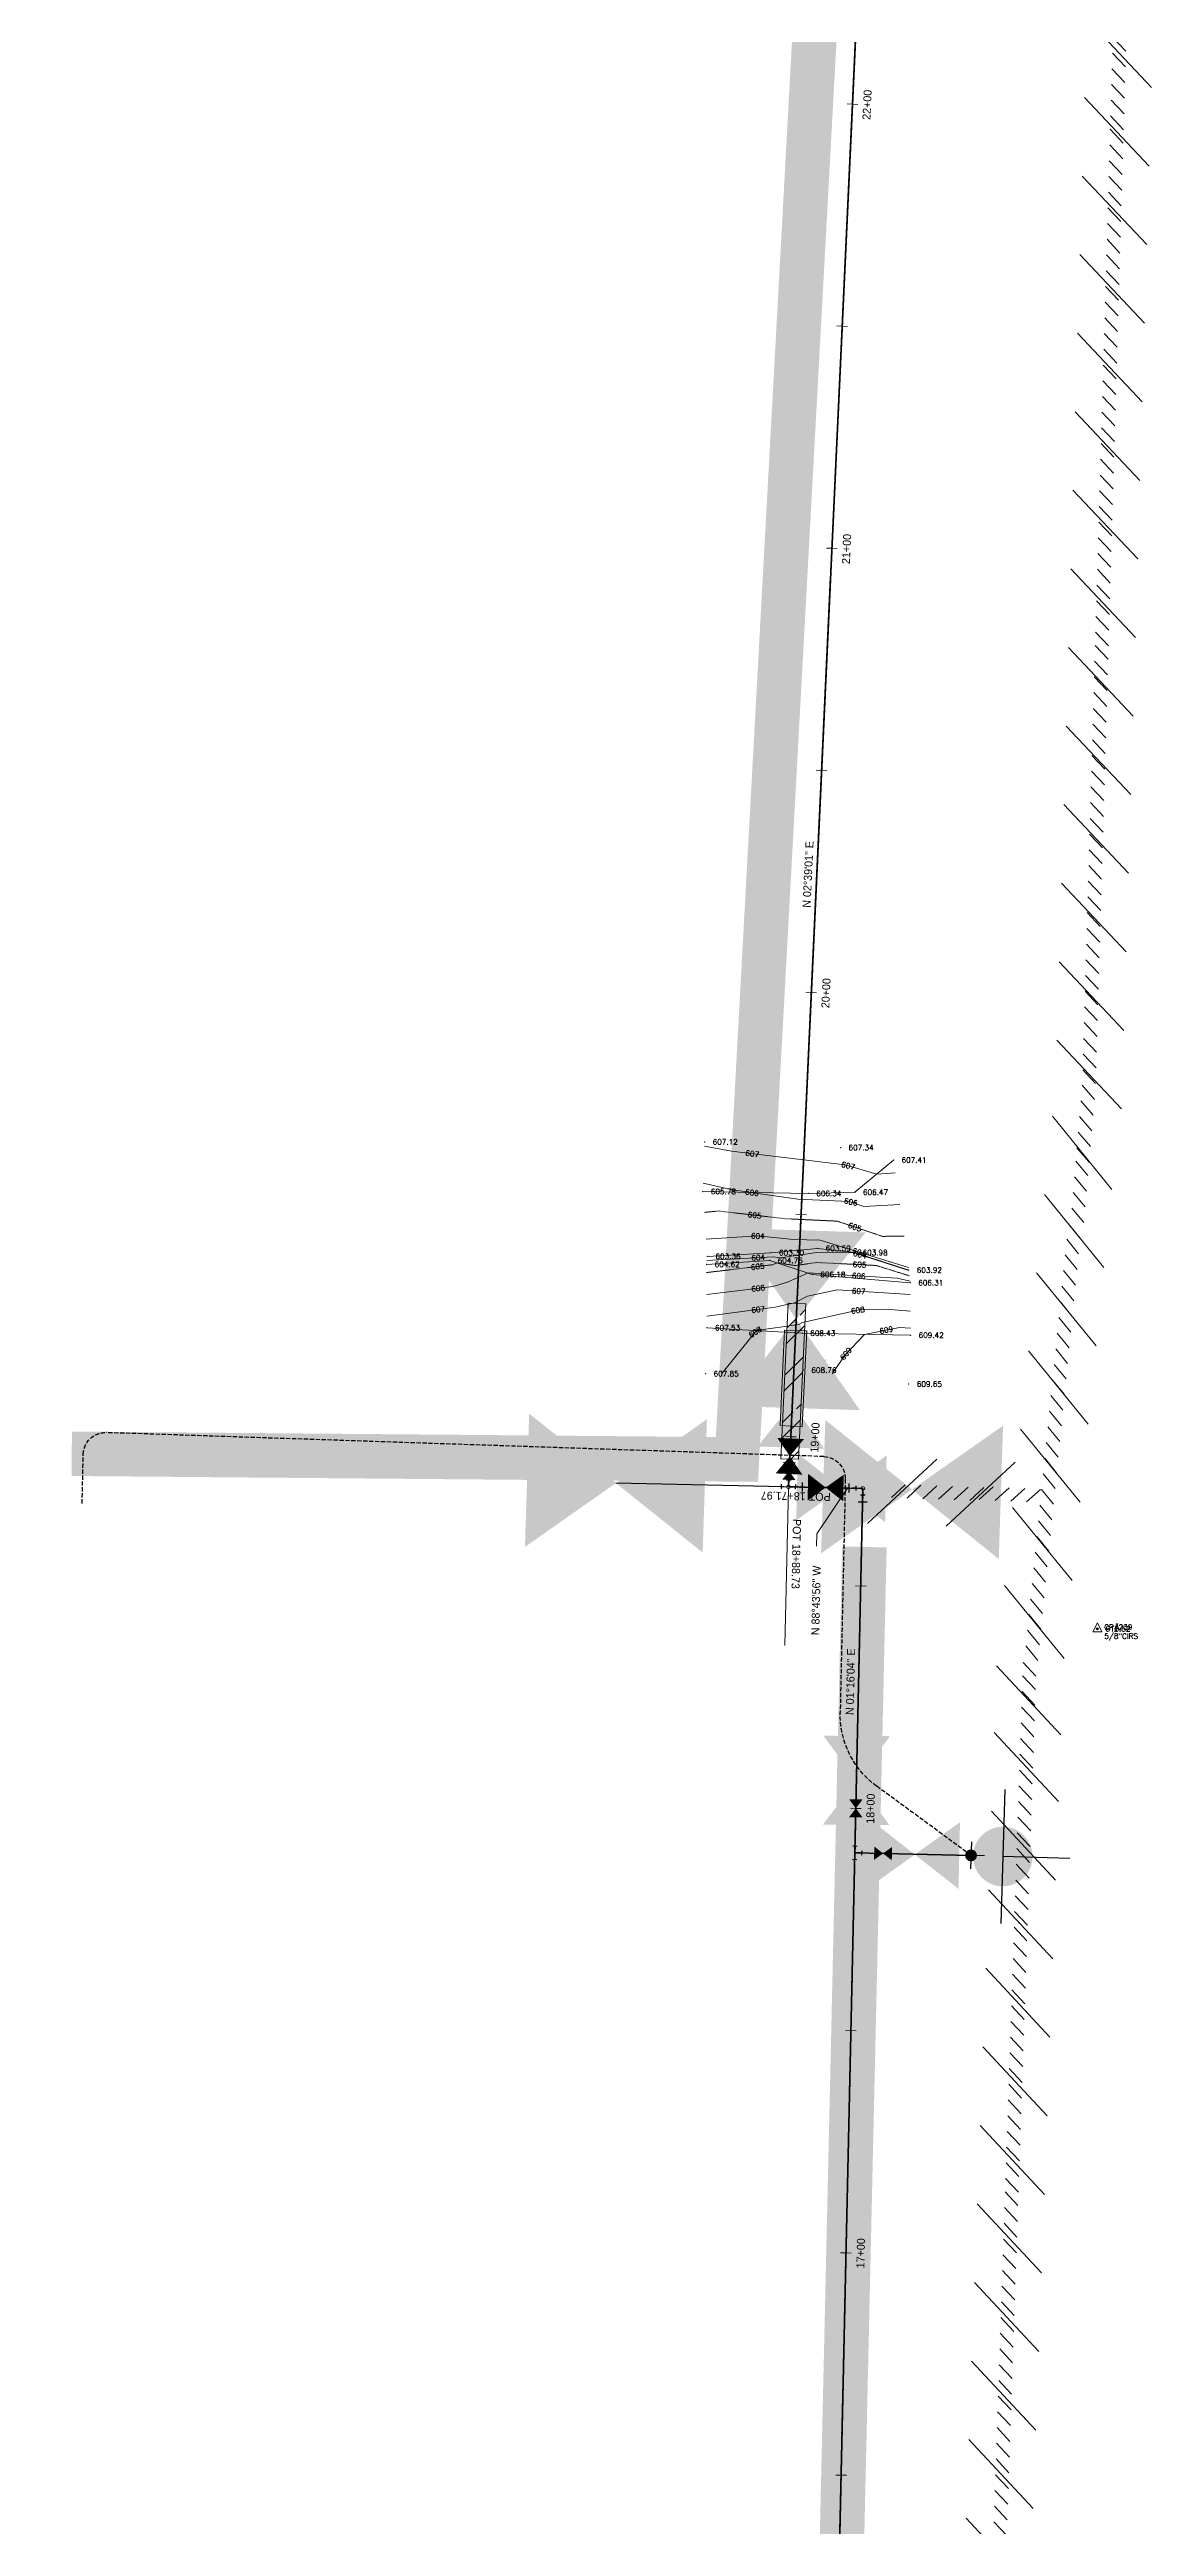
# Model space of a CAD drawing. Extents: x 2536931 to 2538613, y 7112513 to 7131087.
# Drawn here: x 2537812 to 2538060, y 7126420 to 7126977 of the extents above; entities that cross this region are included whole.
import ezdxf
from ezdxf.enums import TextEntityAlignment as Align

# ---------------------------------------------------------------- set-up
doc = ezdxf.new("R2010")
doc.units = 0
doc.header["$MEASUREMENT"] = 0
for name, pattern in [('DGN Style 3', [1.334151255252838, 0.9529651823234557, -0.3811860729293823]), ('DGN Style 4', [1.5247442917175293, 0.7623721458587647, -0.3811860729293823, 0, -0.3811860729293823]), ('HIDDEN2', [0.1875, 0.125, -0.0625])]:
    doc.linetypes.add(name, pattern=pattern)
for name, color, linetype, lineweight in [('C-FIRE-HYDT-20SCALE', 30, 'Continuous', 30), ('C-PIPE-CASING', 6, 'Continuous', 13), ('C-WATR-INST-100SCALE', 7, 'Continuous', 30), ('C-WATR-INST-200SCALE', 3, 'Continuous', 30), ('C-WATR-INST-20SCALE', 30, 'Continuous', 30), ('C-WATR-INST-40SCALE', 1, 'Continuous', 30), ('C-WATR-UGND', 4, 'Continuous', 53), ('C-WATR-UGND-ABANDON-100', 7, 'Continuous', 13), ('C-WATR-UGND-ABANDON-20', 7, 'Continuous', 13), ('D_ALIGN_WL_20_SCALE', 7, 'Continuous', 30), ('D_ALIGN_WL_CENTERLINE', 7, 'DGN Style 4', 30), ('D_ALIGN_WL_POT_20_SCALE', 7, 'Continuous', 0), ('distance', 54, 'Continuous', 0), ('G-ANNO-TTLB-LEGEND', 7, 'Continuous', 13), ('PT', 7, 'Continuous', 0), ('PTELEV', 5, 'Continuous', 0), ('V-CTRL', 2, 'Continuous', 0), ('V-CTRL-DESC', 54, 'Continuous', 0), ('V-PVMT-ASPH', 8, 'ASPHALT', 0), ('V-TINN-BRKL', 100, 'Continuous', 0), ('V-TOPO-MAJR', 252, 'HIDDEN2', 0), ('V-TOPO-MINR', 8, 'Continuous', 0)]:
    doc.layers.add(name, color=color, linetype=linetype, lineweight=lineweight)
doc.styles.add('L90', font='simplex.shx', dxfattribs={"height": 0.007499985})
doc.styles.add('PTXT', font='romans.shx')
doc.styles.add('ROMANS', font='romans.shx')
doc.styles.add('Style-LEROY', font='LEROY.shx')
doc.styles.add('Style-romans', font='romans.shx')
doc.linetypes.add('ASPHALT', pattern='A,0.801,["/",Style-romans,S=0.06,R=0,X=0,Y=0.02],0.03,["/",Style-romans,S=0.09,R=0,X=0,Y=0.03],0.04,["/",Style-romans,S=0.045,R=0,X=0,Y=0.015],0', length=0.8710000000000001)

# ---------------------------------------------------------------- blocks, each defined once
blk = doc.blocks.new('CP')
blk.add_hatch(color=256).paths.add_polyline_path([(-0.0125, 1.530757942277972e-18, 1), (0.0125, -3.061515884555943e-18, 1)])
at = {"linetype": 'Continuous'}
for p, q in [((-0.04999999981373549, -0.03333333320915699), (0, 0.06666666641831398)), ((0, 0.06666666641831398), (0.04999999981373549, -0.03333333320915699)), ((0.04999999981373549, -0.03333333320915699), (-0.04999999981373549, -0.03333333320915699))]:
    blk.add_line(p, q, dxfattribs=at)
blk.add_circle((0, 0), 0.0125)
blk = doc.blocks.new('WVP40SC_1')
at = {"layer": 'C-WATR-INST-20SCALE', "extrusion": (0, 0, -1)}
blk.add_solid([(3.999999998137355, -3.000000000465661), (4, 2.999999999534339), (0, 2.328306436538696e-10)], dxfattribs=at)
at = {"layer": 'C-WATR-INST-20SCALE'}
blk.add_solid([(0, 2.328306436538696e-10), (4, -3.000000000698492), (4, 2.999999999534339)], dxfattribs=at)
blk = doc.blocks.new('WVP40SC')
at = {"layer": 'C-WATR-INST-40SCALE', "extrusion": (0, 0, -1)}
blk.add_solid([(3.999999997206032, -2.999999999534339), (3.999999998137355, 3.000000000465661), (0, 0)], dxfattribs=at)
at = {"layer": 'C-WATR-INST-40SCALE'}
blk.add_solid([(0, 0), (4, -3), (3.999999998137355, 3)], dxfattribs=at)
blk = doc.blocks.new('WVP40SC_2')
at = {"layer": 'C-WATR-INST-200SCALE', "extrusion": (0, 0, -1)}
blk.add_solid([(3.999999997322448, -2.999999999708962), (3.99999999802094, 3.000000000116415), (-1.164153218269348e-10, -1.164153218269348e-10)], dxfattribs=at)
at = {"layer": 'C-WATR-INST-200SCALE'}
blk.add_solid([(1.164153218269348e-10, -1.164153218269348e-10), (4, -3), (3.999999998486601, 3.000000000116415)], dxfattribs=at)
blk = doc.blocks.new('WVP40SC_5')
at = {"layer": 'C-WATR-INST-200SCALE', "extrusion": (0, 0, -1)}
blk.add_solid([(3.999999997802661, -3), (3.999999998588464, 2.999999999883585), (0, 1.164153218269348e-10)], dxfattribs=at)
at = {"layer": 'C-WATR-INST-200SCALE'}
blk.add_solid([(0, 1.164153218269348e-10), (3.999999999548891, -2.999999999767169), (3.999999998763087, 3)], dxfattribs=at)
blk = doc.blocks.new('*U51')
at = {"layer": 'C-WATR-INST-200SCALE'}
blk.add_line((32.57270176120801, -0.9886326640844345), (-12.1046619413537, 6.502959877252579e-05), dxfattribs=at)
at = {"layer": 'C-WATR-INST-200SCALE', "xscale": 5.000000000000001, "yscale": 5.000000000000001, "zscale": 5.000000000000001, "rotation": 358.175074568125}
blk.add_blockref('WVP40SC_5', (-12.10466194147011, 6.50305300951004e-05), dxfattribs=at)
blk = doc.blocks.new('WVP40SC_7')
at = {"layer": 'C-WATR-INST-100SCALE', "extrusion": (0, 0, -1)}
blk.add_solid([(3.999999997671694, -2.999999999767169), (4.000000000465661, 3.000000000814907), (0, -2.328306436538696e-10)], dxfattribs=at)
at = {"layer": 'C-WATR-INST-100SCALE'}
blk.add_solid([(0, -2.328306436538696e-10), (3.999999998603016, -3.000000000116415), (3.999999999068677, 2.999999999883585)], dxfattribs=at)
blk = doc.blocks.new('FHP40SC_1')
at = {"layer": 'C-FIRE-HYDT-20SCALE'}
h = blk.add_hatch(color=256, dxfattribs=at)
edge = h.paths.add_edge_path()
edge.add_arc((1.819804310798645e-05, 5.067145684733987e-05), 2.679330379298014, 0.0001726637961494825, 360.0001726637961)
for p, q in [((-1.862645149230957e-09, 6.039663467381615), (3.725290298461914e-09, -1.80443748831749e-09)), ((-6.039663473144174, -1.33877620100975e-09), (6.039663473144174, -1.629814505577087e-09))]:
    blk.add_line(p, q, dxfattribs=at)
blk = doc.blocks.new('TP20SC')
at = {"layer": 'C-WATR-INST-20SCALE'}
for p, q in [((-1.542857157997787, -0.5142857162863947), (-1.542857145890594, 0.5142857164610177)), ((-1.542857144027948, 1.746229827404022e-10), (0, -2.328306436538696e-10)), ((-0.5142857143655419, 1.542857152177021), (0.5142857199534774, 1.542857146530878)), ((-4.656612873077393e-09, 1.542857145890594), (0, -2.328306436538696e-10)), ((1.542857144959271, 4.074536263942719e-10), (0, -2.328306436538696e-10)), ((1.542857143096626, 0.5142857166938484), (1.54285713005811, -0.5142857170430943))]:
    blk.add_line(p, q, dxfattribs=at)
blk = doc.blocks.new('FHP40SC_7')
at = {"layer": 'C-WATR-INST-100SCALE'}
h = blk.add_hatch(color=256, dxfattribs=at)
edge = h.paths.add_edge_path()
edge.add_arc((1.81982759386301e-05, 5.067238816991448e-05), 2.679330379298015, 0.0001726637961459213, 360.0001726637961)
for p, q in [((-9.313225746154785e-10, 6.039663468342042), (1.396983861923218e-09, -9.022187441587448e-10)), ((-6.039663470815867, -1.600710675120354e-10), (6.039663468953222, 2.91038304567337e-11))]:
    blk.add_line(p, q, dxfattribs=at)

msp = doc.modelspace()

# ---------------------------------------------------------------- hatches: boundary and pattern name
at = {"layer": 'C-PIPE-CASING'}
h = msp.add_hatch(dxfattribs=at)
h.set_pattern_fill('ANSI32', color=256, style=0)
h.set_pattern_definition([(224.6758840471745, (2537980.334222964, 7126691.555666264), (5.888582930100743, 15.94755752694832), [14.4, -1]), (224.6758840471745, (2537982.021652076, 7126689.849037132), (5.888582930100743, 15.94755752694832), [14.4, -1])])
h.paths.add_polyline_path([(2537982.355882808, 7126694.801177372), (2537978.360161365, 7126694.986137236), (2537976.738812434, 7126659.959842323), (2537980.737277446, 7126659.83415228)])
at = {"layer": 'G-ANNO-TTLB-LEGEND'}
msp.add_hatch(color=9, dxfattribs=at).paths.add_polyline_path([(2537981.576710212, 7126667.155413697), (2537976.583377996, 7126667.415120803), (2537977.575539291, 7126688.848961161), (2537982.574887726, 7126688.7192235)])

# ---------------------------------------------------------------- linework, layer by layer
at = {"layer": 'C-PIPE-CASING', "flags": 128}
msp.add_lwpolyline([(2537982.355882808, 7126694.801177372), (2537980.737277446, 7126659.834152279), (2537976.738812434, 7126659.959842322), (2537978.360161365, 7126694.986137236)], close=True, dxfattribs=at)
at = {"layer": 'C-WATR-INST-20SCALE'}
for p, q in [((2537976.895844053, 7126653.187842146), (2537976.918600496, 7126654.216161815)), ((2537976.907222266, 7126653.702001981), (2537978.449701761, 7126653.667867336)), ((2537978.007201766, 7126655.232824763), (2537979.03467622, 7126655.185333272)), ((2537978.520938985, 7126655.209079014), (2537978.449701761, 7126653.667867338)), ((2537979.992181256, 7126653.633732693), (2537978.449701761, 7126653.667867338)), ((2537980.00355947, 7126654.147892527), (2537979.980803026, 7126653.11957286)), ((2537993.649738282, 7126652.817083111), (2537993.672494716, 7126653.84540278)), ((2537993.661116503, 7126653.331242937), (2537995.203596, 7126653.2971083)), ((2537995.683621191, 7126651.743250577), (2537994.655301524, 7126651.766007015)), ((2537995.169461358, 7126651.754628805), (2537995.203596, 7126653.2971083))]:
    msp.add_line(p, q, dxfattribs=at)
at = {"layer": 'C-WATR-INST-40SCALE'}
for p, q in [((2537977.56470177, 7126656.797782188), (2537979.619650679, 7126656.702799206)), ((2537978.592176208, 7126656.750290689), (2537978.449701761, 7126653.667867338)), ((2537981.534660751, 7126653.599598049), (2537978.449701761, 7126653.667867338)), ((2537981.557417179, 7126654.627917717), (2537981.511904291, 7126652.571278381)), ((2537992.095880565, 7126652.337057921), (2537992.141393432, 7126654.393697259)), ((2537992.118637005, 7126653.365377574), (2537995.203596, 7126653.2971083)), ((2537996.163646381, 7126650.189392854), (2537994.107007048, 7126650.23490573)), ((2537995.135326715, 7126650.212149308), (2537995.203596, 7126653.2971083))]:
    msp.add_line(p, q, dxfattribs=at)
at = {"layer": 'C-WATR-UGND'}
for p, q in [((2538002.938351923, 7127182.700616639), (2537978.449701761, 7126653.667867338)), ((2537995.203595999, 7126653.297108265), (2537978.449701761, 7126653.667867337)), ((2537995.203596, 7126653.2971083), (2537983.955589778, 7126145.021081795)), ((2537994.889615, 7126571.310203022), (2537993.390021054, 7126571.345102835)), ((2537993.390021054, 7126571.345102835), (2538019.527000676, 7126570.766698791))]:
    msp.add_line(p, q, dxfattribs=at)
at = {"layer": 'C-WATR-UGND', "linetype": 'DGN Style 3', "lineweight": 30}
for p, q in [((2537986.41599971, 7126660.462948847), (2537824.990575488, 7126665.845159483)), ((2537819.581584057, 7126649.92161114), (2537819.825176587, 7126660.95826563)), ((2537991.248159545, 7126655.355104201), (2537990.087992049, 7126602.929339754)), ((2538019.527000676, 7126570.766698791), (2537998.259181305, 7126586.35629179))]:
    msp.add_line(p, q, dxfattribs=at)
at = {"layer": 'C-WATR-UGND', "linetype": 'DGN Style 3', "lineweight": 30, "extrusion": (0, 0, -1)}
for centre, radius, start, end in [((-2537824.823959184, 7126660.847936354), 5, 1.264382994530217, 91.90963572988782), ((-2537986.249383406, 7126655.465725717), 5, 91.90963573103699, 181.2677326469125), ((-2538010.083096602, 7126602.486853686), 20, 306.2419092921804, 1.267732645964713)]:
    msp.add_arc(centre, radius, start, end, dxfattribs=at)
at = {"layer": 'C-WATR-UGND-ABANDON-100'}
for p, q in [((2538060.112434337, 7126968.342641254), (2538045.557629989, 7126983.774999158)), ((2538059.595330947, 7126950.672536445), (2538045.040526599, 7126966.104894342)), ((2538059.078227556, 7126933.002431634), (2538044.523423208, 7126948.434789534)), ((2538058.561124166, 7126915.332326816), (2538044.00631982, 7126930.764684718)), ((2538058.044020776, 7126897.662222004), (2538043.489216427, 7126913.09457991)), ((2538057.526917384, 7126879.992117186), (2538042.972113036, 7126895.42447509)), ((2538057.009813995, 7126862.322012374), (2538042.455009645, 7126877.754370281)), ((2538056.492710604, 7126844.651907561), (2538041.937906255, 7126860.084265465)), ((2538055.975607213, 7126826.981802753), (2538041.420802865, 7126842.414160652)), ((2538055.458503823, 7126809.311697943), (2538040.903699474, 7126824.744055837)), ((2538054.941400432, 7126791.641593128), (2538040.386596086, 7126807.073951029)), ((2538054.424297042, 7126773.971488313), (2538039.869492693, 7126789.403846221)), ((2538053.90719365, 7126756.301383502), (2538039.352389302, 7126771.733741402)), ((2538053.39009026, 7126738.631278689), (2538038.835285911, 7126754.063636591)), ((2538051.219281875, 7126720.526634729), (2538037.816215117, 7126736.969195403)), ((2538049.42824291, 7126702.939930108), (2538036.025176152, 7126719.382490782)), ((2538047.637203944, 7126685.353225484), (2538034.234137185, 7126701.795786158)), ((2538045.846164978, 7126667.766520868), (2538032.443098222, 7126684.209081539)), ((2538044.055126013, 7126650.179816247), (2538030.652059254, 7126666.622376925)), ((2538011.796122999, 7126659.86690999), (2537996.258716495, 7126645.424299457)), ((2538029.462017461, 7126659.221795283), (2538013.924610953, 7126644.779184747)), ((2538042.264087045, 7126632.593111624), (2538028.861020287, 7126649.035672298)), ((2538040.47304808, 7126615.006407008), (2538027.069981321, 7126631.448967683)), ((2538039.722660169, 7126597.841438892), (2538025.270065035, 7126613.369558353)), ((2538039.18482361, 7126582.849007885), (2538024.732228482, 7126598.377127344)), ((2538038.551064828, 7126565.182702389), (2538024.098469695, 7126580.71082185)), ((2538037.917306039, 7126547.516396892), (2538023.464710906, 7126563.044516351)), ((2538037.283547253, 7126529.850091403), (2538022.830952119, 7126545.378210864)), ((2538036.649788465, 7126512.183785914), (2538022.197193332, 7126527.71190537)), ((2538036.016029679, 7126494.517480412), (2538021.563434545, 7126510.045599871)), ((2538035.382270893, 7126476.851174921), (2538020.929675759, 7126492.379294378)), ((2538034.748512105, 7126459.18486943), (2538020.295916975, 7126474.712988881)), ((2538034.114753319, 7126441.518563931), (2538019.662158185, 7126457.046683394)), ((2538033.48099453, 7126423.852258436), (2538019.028399396, 7126439.380377897)), ((2538032.847235743, 7126406.185952947), (2538018.394640608, 7126421.714072411))]:
    msp.add_line(p, q, dxfattribs=at)
at = {"layer": 'C-WATR-UGND-ABANDON-20', "linetype": 'Continuous'}
for p, q in [((2538051.438386365, 7126979.612513125), (2538054.349347235, 7126976.526041546)), ((2538051.231545009, 7126972.5444712), (2538054.142505879, 7126969.45799962)), ((2538051.334965687, 7126976.078492162), (2538054.245926557, 7126972.992020582)), ((2538051.024703652, 7126965.476429275), (2538053.935664522, 7126962.389957695)), ((2538051.128124331, 7126969.010450239), (2538054.0390852, 7126965.923978658)), ((2538050.921282975, 7126961.942408313), (2538053.832243843, 7126958.855936732)), ((2538050.730094801, 7126955.409256293), (2538053.641055671, 7126952.322784713)), ((2538050.833515479, 7126958.943277257), (2538053.744476349, 7126955.856805676)), ((2538050.626674123, 7126951.875235331), (2538053.537634993, 7126948.788763752)), ((2538050.419832767, 7126944.807193406), (2538053.330793635, 7126941.720721827)), ((2538050.523253445, 7126948.341214369), (2538053.434214314, 7126945.254742787)), ((2538050.21299141, 7126937.739151482), (2538053.12395228, 7126934.652679902)), ((2538050.316412088, 7126941.273172446), (2538053.227372958, 7126938.186700865)), ((2538050.109570732, 7126934.205130519), (2538053.020531602, 7126931.118658939)), ((2538049.902729376, 7126927.137088594), (2538052.813690246, 7126924.050617014)), ((2538050.006150054, 7126930.671109557), (2538052.917110924, 7126927.584637976)), ((2538049.799308698, 7126923.603067632), (2538052.710269568, 7126920.51659605)), ((2538049.592467342, 7126916.535025707), (2538052.503428211, 7126913.448554127)), ((2538049.69588802, 7126920.069046669), (2538052.606848889, 7126916.982575089)), ((2538049.489046664, 7126913.001004743), (2538052.400007533, 7126909.914533164)), ((2538049.282205307, 7126905.93296282), (2538052.193166177, 7126902.846491239)), ((2538049.385625985, 7126909.466983783), (2538052.296586855, 7126906.380512201)), ((2538049.075363951, 7126898.864920894), (2538051.986324821, 7126895.778449312)), ((2538049.178784629, 7126902.398941858), (2538052.089745499, 7126899.312470277)), ((2538048.971943273, 7126895.330899931), (2538051.882904142, 7126892.244428352)), ((2538048.765101917, 7126888.262858005), (2538051.676062786, 7126885.176386426)), ((2538048.868522595, 7126891.796878968), (2538051.779483465, 7126888.710407387)), ((2538048.661681239, 7126884.728837044), (2538051.572642108, 7126881.642365463)), ((2538048.454839882, 7126877.66079512), (2538051.365800752, 7126874.574323538)), ((2538048.558260561, 7126881.194816081), (2538051.46922143, 7126878.1083445)), ((2538048.351419204, 7126874.126774156), (2538051.262380074, 7126871.040302575)), ((2538048.144577847, 7126867.058732231), (2538051.055538717, 7126863.972260651)), ((2538048.247998526, 7126870.592753193), (2538051.158959395, 7126867.506281614)), ((2538047.937736492, 7126859.990690305), (2538050.848697362, 7126856.904218725)), ((2538048.041157169, 7126863.524711268), (2538050.952118039, 7126860.438239689)), ((2538047.834315813, 7126856.456669343), (2538050.745276683, 7126853.370197763)), ((2538047.627474457, 7126849.388627418), (2538050.538435326, 7126846.302155838)), ((2538047.730895136, 7126852.922648382), (2538050.641856005, 7126849.836176801)), ((2538047.436286284, 7126842.8554754), (2538050.347247154, 7126839.769003819)), ((2538047.524053779, 7126845.854606456), (2538050.435014648, 7126842.768134875)), ((2538047.332865606, 7126839.321454437), (2538050.243826475, 7126836.234982856)), ((2538047.126024249, 7126832.253412512), (2538050.036985119, 7126829.16694093)), ((2538047.229444928, 7126835.787433474), (2538050.140405797, 7126832.700961895)), ((2538047.022603571, 7126828.719391549), (2538049.93356444, 7126825.63291997)), ((2538046.815762215, 7126821.651349625), (2538049.726723085, 7126818.564878044)), ((2538046.919182893, 7126825.185370589), (2538049.830143763, 7126822.098899008)), ((2538046.712341537, 7126818.117328661), (2538049.623302407, 7126815.030857082)), ((2538046.505500181, 7126811.049286737), (2538049.416461051, 7126807.962815157)), ((2538046.608920859, 7126814.5833077), (2538049.519881729, 7126811.496836119)), ((2538046.298658825, 7126803.981244812), (2538049.209619693, 7126800.894773232)), ((2538046.402079502, 7126807.515265775), (2538049.313040372, 7126804.428794193)), ((2538046.195238146, 7126800.44722385), (2538049.106199016, 7126797.36075227)), ((2538045.98839679, 7126793.379181926), (2538048.89935766, 7126790.292710344)), ((2538046.091817468, 7126796.913202886), (2538049.002778338, 7126793.826731307)), ((2538045.884976112, 7126789.845160963), (2538048.795936982, 7126786.758689381)), ((2538045.678134756, 7126782.777119037), (2538048.589095625, 7126779.690647455)), ((2538045.781555434, 7126786.31114), (2538048.692516304, 7126783.22466842)), ((2538045.574714078, 7126779.243098074), (2538048.485674947, 7126776.156626495)), ((2538045.367872722, 7126772.175056148), (2538048.278833591, 7126769.088584569)), ((2538045.4712934, 7126775.709077111), (2538048.382254269, 7126772.622605531)), ((2538045.161031365, 7126765.107014224), (2538048.071992235, 7126762.020542643)), ((2538045.264452043, 7126768.641035187), (2538048.175412913, 7126765.554563606)), ((2538045.057610687, 7126761.572993263), (2538047.968571557, 7126758.486521681)), ((2538044.85076933, 7126754.504951335), (2538047.7617302, 7126751.418479757)), ((2538044.954190008, 7126758.0389723), (2538047.865150878, 7126754.952500718)), ((2538044.747348652, 7126750.970930374), (2538047.658309522, 7126747.884458794)), ((2538044.558239601, 7126743.985902345), (2538047.292094766, 7126740.741517051)), ((2538044.643927974, 7126747.436909411), (2538047.554888844, 7126744.350437832)), ((2538044.257406837, 7126740.463190371), (2538046.991262003, 7126737.218805077)), ((2538043.655741311, 7126733.417766425), (2538046.389596477, 7126730.173381131)), ((2538043.956574074, 7126736.940478399), (2538046.69042924, 7126733.696093106)), ((2538043.099608172, 7126726.905520718), (2538045.833463338, 7126723.661135423)), ((2538043.354908549, 7126729.895054451), (2538046.088763714, 7126726.650669157)), ((2538042.798775409, 7126723.382808743), (2538045.532630575, 7126720.138423448)), ((2538042.197109883, 7126716.337384796), (2538044.930965048, 7126713.092999502)), ((2538042.497942646, 7126719.86009677), (2538045.231797812, 7126716.615711477)), ((2538041.039164674, 7126709.331416878), (2538043.724282051, 7126706.046581314)), ((2538041.392552005, 7126712.849245382), (2538044.077669381, 7126709.564409819)), ((2538040.685777343, 7126705.813588371), (2538043.370894719, 7126702.528752808)), ((2538039.979002681, 7126698.777931361), (2538042.664120057, 7126695.493095797)), ((2538040.332390012, 7126702.295759866), (2538043.017507388, 7126699.010924302)), ((2538039.62561535, 7126695.260102855), (2538042.310732726, 7126691.975267292)), ((2538038.918840688, 7126688.224445843), (2538041.603958063, 7126684.939610279)), ((2538039.272228019, 7126691.74227435), (2538041.957345395, 7126688.457438786)), ((2538038.565453357, 7126684.706617338), (2538041.250570733, 7126681.421781776)), ((2538037.858678695, 7126677.670960329), (2538040.543796071, 7126674.386124765)), ((2538038.212066026, 7126681.188788831), (2538040.897183402, 7126677.903953269)), ((2538037.151904033, 7126670.635303317), (2538039.837021409, 7126667.350467753)), ((2538037.505291364, 7126674.153131821), (2538040.19040874, 7126670.868296258)), ((2538036.798516701, 7126667.117474809), (2538039.483634077, 7126663.832639246)), ((2538036.091742039, 7126660.081817797), (2538038.776859415, 7126656.796982235)), ((2538036.44512937, 7126663.599646304), (2538039.130246746, 7126660.314810741)), ((2538001.621374942, 7126651.232467707), (2538004.728856243, 7126654.120989814)), ((2538005.154553833, 7126651.103444764), (2538008.262035135, 7126653.991966872)), ((2538008.687732726, 7126650.974421822), (2538011.795214025, 7126653.862943929)), ((2538012.220911617, 7126650.84539888), (2538015.328392918, 7126653.733920987)), ((2538015.754090508, 7126650.716375939), (2538018.861571809, 7126653.604898046)), ((2538019.287269401, 7126650.587352996), (2538022.394750702, 7126653.475875103)), ((2538021.387974851, 7126650.784620821), (2538024.538230592, 7126653.626431648)), ((2538024.918833935, 7126650.602867913), (2538028.069089676, 7126653.444678739)), ((2538035.738354709, 7126656.563989293), (2538038.423472084, 7126653.279153731)), ((2538028.449693021, 7126650.421115002), (2538031.599948762, 7126653.26292583)), ((2538031.980552107, 7126650.239362095), (2538035.130807847, 7126653.081172919)), ((2538035.031580046, 7126649.528332282), (2538037.716697422, 7126646.243496716)), ((2538035.384967377, 7126653.046160788), (2538038.070084753, 7126649.761325224)), ((2538034.324805384, 7126642.492675271), (2538037.00992276, 7126639.207839706)), ((2538034.678192715, 7126646.010503776), (2538037.363310091, 7126642.725668213)), ((2538033.971418053, 7126638.974846765), (2538036.656535428, 7126635.690011202)), ((2538033.264643391, 7126631.939189755), (2538035.949760767, 7126628.654354191)), ((2538033.618030722, 7126635.45701826), (2538036.303148098, 7126632.172182697)), ((2538032.91125606, 7126628.421361248), (2538035.596373436, 7126625.136525684)), ((2538032.204481398, 7126621.385704239), (2538034.889598774, 7126618.100868675)), ((2538032.557868728, 7126624.903532743), (2538035.242986104, 7126621.618697179)), ((2538031.851094066, 7126617.867875732), (2538034.536211442, 7126614.583040169)), ((2538031.129984822, 7126611.164858055), (2538034.026509419, 7126608.064834626)), ((2538031.231748314, 7126614.163546837), (2538034.12827291, 7126611.063523409)), ((2538030.890159149, 7126604.097858434), (2538033.786683747, 7126600.997835005)), ((2538031.010071985, 7126607.631358243), (2538033.906596583, 7126604.531334815)), ((2538030.770246312, 7126600.564358624), (2538033.66677091, 7126597.464335194)), ((2538030.53042064, 7126593.497359002), (2538033.426945237, 7126590.397335574)), ((2538030.650333476, 7126597.030858811), (2538033.546858073, 7126593.930835383)), ((2538030.410507803, 7126589.963859192), (2538033.307032401, 7126586.863835764)), ((2538030.170682131, 7126582.89685957), (2538033.067206728, 7126579.796836141)), ((2538030.290594967, 7126586.430359381), (2538033.187119565, 7126583.330335951)), ((2538029.930856458, 7126575.829859949), (2538032.827381056, 7126572.729836519)), ((2538030.050769295, 7126579.36335976), (2538032.947293892, 7126576.263336332)), ((2538029.810943622, 7126572.296360138), (2538032.707468219, 7126569.19633671)), ((2538029.571117949, 7126565.229360517), (2538032.467642547, 7126562.129337087)), ((2538029.691030785, 7126568.762860327), (2538032.587555383, 7126565.6628369)), ((2538029.451205113, 7126561.695860706), (2538032.34772971, 7126558.595837278)), ((2538029.211379441, 7126554.628861086), (2538032.107904038, 7126551.528837656)), ((2538029.331292276, 7126558.162360896), (2538032.227816874, 7126555.062337467)), ((2538028.971553768, 7126547.561861463), (2538031.868078365, 7126544.461838035)), ((2538029.091466604, 7126551.095361274), (2538031.987991201, 7126547.995337844)), ((2538028.851640931, 7126544.028361651), (2538031.748165529, 7126540.928338223)), ((2538028.611815258, 7126536.961362031), (2538031.508339856, 7126533.861338602)), ((2538028.731728095, 7126540.494861841), (2538031.628252692, 7126537.394838414)), ((2538028.491902422, 7126533.42786222), (2538031.38842702, 7126530.327838791)), ((2538028.252076749, 7126526.3608626), (2538031.148601347, 7126523.260839171)), ((2538028.371989586, 7126529.89436241), (2538031.268514183, 7126526.794338982)), ((2538028.132163913, 7126522.827362788), (2538031.02868851, 7126519.727339361)), ((2538027.892338241, 7126515.760363168), (2538030.788862837, 7126512.660339739)), ((2538028.012251076, 7126519.293862979), (2538030.908775674, 7126516.193839549)), ((2538027.652512568, 7126508.693363546), (2538030.549037165, 7126505.593340117)), ((2538027.772425404, 7126512.226863355), (2538030.668950002, 7126509.126839927)), ((2538027.532599731, 7126505.159863736), (2538030.429124329, 7126502.059840308)), ((2538027.292774059, 7126498.092864114), (2538030.189298656, 7126494.992840685)), ((2538027.412686895, 7126501.626363925), (2538030.309211492, 7126498.526340496)), ((2538027.191010567, 7126495.094175331), (2538030.087535165, 7126491.994151901)), ((2538026.951184895, 7126488.027175709), (2538029.847709492, 7126484.927152281)), ((2538027.071097731, 7126491.56067552), (2538029.967622329, 7126488.46065209)), ((2538026.711359222, 7126480.960176088), (2538029.607883819, 7126477.860152658)), ((2538026.831272058, 7126484.493675899), (2538029.727796656, 7126481.39365247)), ((2538026.591446386, 7126477.426676278), (2538029.487970983, 7126474.326652849)), ((2538026.351620713, 7126470.359676656), (2538029.24814531, 7126467.259653227)), ((2538026.471533549, 7126473.893176467), (2538029.368058147, 7126470.793153039)), ((2538026.231707877, 7126466.826176845), (2538029.128232474, 7126463.726153417)), ((2538025.991882204, 7126459.759177225), (2538028.888406802, 7126456.659153795)), ((2538026.11179504, 7126463.292677036), (2538029.008319638, 7126460.192653607)), ((2538025.871969367, 7126456.225677413), (2538028.768493964, 7126453.125653985)), ((2538025.632143695, 7126449.158677792), (2538028.528668292, 7126446.058654363)), ((2538025.752056531, 7126452.692177602), (2538028.648581129, 7126449.592154176)), ((2538025.392318022, 7126442.091678171), (2538028.28884262, 7126438.991654743)), ((2538025.512230859, 7126445.625177982), (2538028.408755456, 7126442.525154553)), ((2538025.272405186, 7126438.558178361), (2538028.168929784, 7126435.458154933)), ((2538025.032579513, 7126431.491178739), (2538027.92910411, 7126428.39115531)), ((2538025.15249235, 7126435.02467855), (2538028.049016947, 7126431.92465512)), ((2538024.912666677, 7126427.957678927), (2538027.809191274, 7126424.857655499)), ((2538024.672841005, 7126420.890679306), (2538027.569365602, 7126417.790655878)), ((2538024.792753841, 7126424.424179117), (2538027.689278438, 7126421.324155689))]:
    msp.add_line(p, q, dxfattribs=at)
at = {"layer": 'D_ALIGN_WL_20_SCALE', "color": 2, "linetype": 'Continuous', "lineweight": 13}
for p, q in [((2537992.842812807, 7126964.604854699), (2537991.644096375, 7126964.660342658)), ((2537992.842812807, 7126964.604854699), (2537994.041529241, 7126964.549366741)), ((2537989.332299951, 7126914.718185237), (2537991.729732816, 7126914.607209319)), ((2537988.218816258, 7126864.711818626), (2537987.020099825, 7126864.767306585)), ((2537988.218816258, 7126864.711818626), (2537989.41753269, 7126864.656330667)), ((2537987.105736265, 7126814.714173246), (2537984.7083034, 7126814.825149164)), ((2537983.594819707, 7126764.818782553), (2537982.396103274, 7126764.874270512)), ((2537983.594819707, 7126764.818782553), (2537984.79353614, 7126764.763294594)), ((2537980.084306849, 7126714.932113091), (2537982.481739715, 7126714.821137173)), ((2537978.970823157, 7126664.92574648), (2537977.772106724, 7126664.981234439)), ((2537978.970823157, 7126664.92574648), (2537980.169539589, 7126664.870258521)), ((2537991.708743412, 7126653.374448415), (2537984.847336557, 7126643.069027316)), ((2537984.847336557, 7126643.069027316), (2537984.78403163, 7126640.2702862)), ((2537995.917282111, 7126631.308231546), (2537993.517869564, 7126631.361329874)), ((2537993.611264091, 7126581.342655111), (2537992.411557818, 7126581.369204275)), ((2537993.611264091, 7126581.342655111), (2537994.810970364, 7126581.316105947)), ((2537991.305439229, 7126531.385807109), (2537993.704851775, 7126531.332708781)), ((2537991.398833755, 7126481.367132347), (2537990.199127482, 7126481.393681511)), ((2537991.398833755, 7126481.367132347), (2537992.598540029, 7126481.340583183)), ((2537991.492421439, 7126431.357186017), (2537989.093008894, 7126431.410284345))]:
    msp.add_line(p, q, dxfattribs=at)
at = {"layer": 'D_ALIGN_WL_CENTERLINE', "color": 2}
for p, q in [((2537978.4497018, 7126653.6678673), (2538002.938351899, 7127182.7006166)), ((2537995.203596, 7126653.2971083), (2537978.4497018, 7126653.6678673)), ((2537983.9555898, 7126145.0210818), (2537995.203596, 7126653.2971083))]:
    msp.add_line(p, q, dxfattribs=at)
at = {"layer": 'D_ALIGN_WL_POT_20_SCALE', "color": 2, "linetype": 'Continuous', "lineweight": 13}
for p, q in [((2537994.803693909, 7126653.305958021), (2537959.528931872, 7126654.086578632)), ((2537978.440852078, 7126653.267965209), (2537977.659810133, 7126617.974164865))]:
    msp.add_line(p, q, dxfattribs=at)
for centre in [(2537978.4497018, 7126653.6678673), (2537995.203596, 7126653.2971083)]:
    msp.add_circle(centre, 0.4, dxfattribs=at)
at = {"layer": 'distance', "color": 7, "linetype": 'Continuous', "lineweight": 0, "const_width": 10}
for points in [[(2537996.282813007, 7127199.201363549), (2537966.869126638, 7126659.809819145), (2537817.243131012, 7126661.088010048)], [(2537975.388066947, 7125749.192818586), (2537995.544782417, 7126640.127988599)]]:
    msp.add_lwpolyline(points, dxfattribs=at)
at = {"layer": 'G-ANNO-TTLB-LEGEND', "flags": 128}
msp.add_lwpolyline([(2537976.583377996, 7126667.415120803), (2537977.575539291, 7126688.848961161), (2537982.574887726, 7126688.7192235), (2537981.576710212, 7126667.155413697)], close=True, dxfattribs=at)
at = {"layer": 'PT'}
for p in [(2537959.593, 7126731.207, 607.11699999962), (2537990.167, 7126729.939, 607.344000000041), (2538002.093, 7126727.146, 607.4089999999851), (2537959.184, 7126720.061, 605.7789999996312), (2537982.901, 7126719.626, 606.335999999661), (2537993.411, 7126719.882, 606.464999999851), (2537960.032, 7126703.682, 604.6239999998361), (2537960.231, 7126705.482, 603.3599999998696), (2537974.236, 7126704.562, 604.7549999998882), (2537974.527, 7126706.302, 603.3019999996759), (2537985.026, 7126707.283, 603.5879999999888), (2537993.319, 7126706.316, 603.9769999999553), (2537983.816, 7126701.406, 606.182999999728), (2538005.516, 7126702.383, 603.9219999997877), (2538005.839, 7126699.555, 606.3070000000298), (2537960.129, 7126689.42, 607.5299999997951), (2537981.543, 7126688.196, 608.4350000000559), (2538005.93, 7126687.738, 609.4180000000633), (2537959.804, 7126679.095, 607.8449999997392), (2537981.81, 7126679.888, 608.7560000000522), (2538005.525, 7126676.769, 609.6509999996051), (2538047.94, 7126621.71, 610.5200000000186)]:
    msp.add_point(p, dxfattribs=at)
at = {"layer": 'V-PVMT-ASPH', "flags": 128}
msp.add_lwpolyline([(2538005.93, 7126687.738), (2537981.543, 7126688.196), (2537960.129, 7126689.42)], dxfattribs=at)
at = {"layer": 'V-TINN-BRKL', "extrusion": (-0.03927110179452416, 0.05080150023862538, 0.9979363647735006), "elevation": 262984.2999740268, "flags": 128}
msp.add_lwpolyline([(-6366621.660531649, -4077733.679906369), (-6366637.85402847, -4077719.585678554), (-6366656.868154423, -4077704.276699612)], dxfattribs=at)
at = {"layer": 'V-TINN-BRKL'}
for points in [[(2537959.184, 7126720.061, 605.7789999996312), (2537982.901, 7126719.626, 606.335999999661), (2537993.411, 7126719.882, 606.464999999851), (2538002.093, 7126727.146, 607.4089999999851)], [(2537960.032, 7126703.682, 604.6239999998361), (2537974.236, 7126704.562, 604.7549999998882), (2537983.816, 7126701.406, 606.182999999728), (2538005.839, 7126699.555, 606.3070000000298)], [(2537960.231, 7126705.482, 603.3599999998696), (2537974.527, 7126706.302, 603.3019999996759), (2537985.026, 7126707.283, 603.5879999999888), (2537993.319, 7126706.316, 603.9769999999553), (2538005.516, 7126702.383, 603.9219999997877)]]:
    msp.add_polyline3d(points, dxfattribs=at)
at = {"layer": 'V-TOPO-MAJR', "elevation": 605, "flags": 128}
for points in [[(2538004.457785488, 7126710.038438486), (2537999.632405578, 7126709.97190348), (2537989.419273537, 7126713.395769604), (2537977.609844435, 7126713.954366872), (2537962.709956735, 7126715.68136091), (2537959.521169492, 7126715.366067795)], [(2537960.044550585, 7126701.836675846), (2537975.022820729, 7126703.616215894), (2537975.800928722, 7126704.00726177), (2537980.001738632, 7126703.416401941), (2537984.845956719, 7126704.101768285), (2537998.187236976, 7126703.434009784), (2538005.661993291, 7126701.104767716)]]:
    msp.add_lwpolyline(points, dxfattribs=at)
at = {"layer": 'V-TOPO-MINR', "flags": 128}
for points, elevation in [([(2537959.557235426, 7126730.232349771), (2537965.675223981, 7126729.134983744), (2537991.19945047, 7126726.046630121), (2537998.331413136, 7126723.998779659), (2538002.494493261, 7126724.241478346)], 607), ([(2538003.476139375, 7126717.139958416), (2537995.384013023, 7126716.718265527), (2537992.144790475, 7126717.829340764), (2537980.562369158, 7126718.323264531), (2537965.883088259, 7126720.437773419), (2537959.251555307, 7126721.902005976)], 606), ([(2538005.439431602, 7126702.936918556), (2537985.566527152, 7126709.13537452), (2537979.555681741, 7126709.253631294), (2537971.475844181, 7126710.063704632), (2537959.953992973, 7126709.339197189)], 604), ([(2537960.130240506, 7126704.570607597), (2537975.005246661, 7126705.385026205), (2537976.623960399, 7126705.117432795), (2537984.8338921, 7126706.349927166), (2537993.243510891, 7126706.26437781), (2538005.526563521, 7126702.290511951)], 604), ([(2537960.0779298, 7126696.928898829), (2537974.936937739, 7126698.688929919), (2537978.249842237, 7126699.675461798), (2537982.864128701, 7126701.787174823), (2538002.937165018, 7126700.548932273), (2538005.79742306, 7126699.91902348)], 606), ([(2537960.111309016, 7126692.021121813), (2537975.483746101, 7126694.03989552), (2537979.820948501, 7126695.045424935), (2537982.708293375, 7126696.503106276), (2537989.400895826, 7126697.954143427), (2538005.859270974, 7126696.922669237)], 607), ([(2538005.888522018, 7126693.12421215), (2538000.327051621, 7126693.585061486), (2537994.721188529, 7126693.501301534), (2537981.642092414, 7126690.598666398), (2537980.766852757, 7126690.156891117), (2537971.250082873, 7126688.784331487), (2537963.548160263, 7126679.229923161)], 608), ([(2537988.275318436, 7126679.03768045), (2537991.179023611, 7126683.358866757), (2537995.559943031, 7126687.932754829), (2538003.398551362, 7126689.513823318), (2538005.917773062, 7126689.32575506)], 609)]:
    msp.add_lwpolyline(points, dxfattribs=dict(at, elevation=elevation))

# ---------------------------------------------------------------- block references
at = {"layer": 'C-FIRE-HYDT-20SCALE', "xscale": 0.4999999999999999, "yscale": 0.5, "zscale": 0.5, "rotation": 268.175074568125}
msp.add_blockref('FHP40SC_1', (2538019.526975643, 7126570.766708692), dxfattribs=at)
at = {"layer": 'C-WATR-INST-100SCALE', "xscale": 2.5, "yscale": 2.5, "zscale": 2.5}
for name, p, rotation in [('WVP40SC_7', (2537979.319801533, 7126672.464790461), 268.175074568125), ('WVP40SC_7', (2537990.368638821, 7126653.404104546), 358.7322671946424), ('WVP40SC_7', (2537993.750206193, 7126587.621184804), 89.64591215025868), ('FHP40SC_7', (2538026.672399258, 7126570.514927999), 268.175074568125), ('WVP40SC_7', (2538006.878779796, 7126570.95310976), 358.7308720531244)]:
    msp.add_blockref(name, p, dxfattribs=dict(at, rotation=rotation))
at = {"layer": 'C-WATR-INST-200SCALE', "xscale": 5.000000000000001, "yscale": 5.000000000000001, "zscale": 5.000000000000001}
for p, rotation in [((2537980.19428858, 7126691.356492684), 268.175074568125), ((2538006.260145263, 7126653.05059129), 358.175074568125)]:
    msp.add_blockref('WVP40SC_2', p, dxfattribs=dict(at, rotation=rotation))
at = {"layer": 'C-WATR-INST-200SCALE'}
msp.add_blockref('*U51', (2537951.755528669, 7126654.483910557), dxfattribs=at)
at = {"layer": 'C-WATR-INST-20SCALE'}
for p, xscale, yscale, zscale, rotation in [((2537978.61353292, 7126657.207141577), 0.4999999999999999, 0.5, 0.5, 268.175074568125), ((2537993.611264091, 7126581.342655111), 0.4999999999999999, 0.4999999999999999, 0.4999999999999999, 89.64591215025868), ((2537999.733356183, 7126571.204890457), 0.5000000000000001, 0.5000000000000001, 0.5000000000000001, 358.66680504655)]:
    msp.add_blockref('WVP40SC_1', p, dxfattribs=dict(at, xscale=xscale, yscale=yscale, zscale=zscale, rotation=rotation))
at = {"layer": 'C-WATR-INST-20SCALE', "rotation": 268.6668050711518}
msp.add_blockref('TP20SC', (2537993.390021054, 7126571.345102835), dxfattribs=at)
at = {"layer": 'C-WATR-INST-40SCALE'}
for p, rotation in [((2537978.767517318, 7126660.532233945), 267.3503658537385), ((2537986.8266489, 7126653.482487801), 178.7322621279652)]:
    msp.add_blockref('WVP40SC', p, dxfattribs=dict(at, rotation=rotation))
at = {"layer": 'V-CTRL', "xscale": 20, "yscale": 20, "zscale": 20}
msp.add_blockref('CP', (2538047.94, 7126621.71), dxfattribs=at)

# ---------------------------------------------------------------- texts
at = {"layer": 'D_ALIGN_WL_20_SCALE', "color": 2, "linetype": 'Continuous', "lineweight": 13, "style": 'Style-LEROY'}
for s, rotation, p in [('N 02%%d39\'01" E', 87.34970010945041, (2537983.763031997, 7126791.328239478)), ('N 88%%d43\'56" W', 88.73226735285961, (2537985.550887031, 7126628.083981988)), ('N 01%%d16\'04" E', 88.7322673560334, (2537993.294841091, 7126609.80478977))]:
    msp.add_text(s, height=1.8, rotation=rotation, dxfattribs=at).set_placement(p, align=Align.CENTER)
msp.add_text('20+00', height=1.8, rotation=87.34970010945041, dxfattribs=at).set_placement((2537985.992252573, 7126764.707806636), align=Align.TOP_CENTER)
at = {"layer": 'D_ALIGN_WL_20_SCALE', "color": 2, "linetype": 'Continuous', "lineweight": 13, "char_height": 1.8, "attachment_point": 2, "line_spacing_factor": 0.7228915662650602, "style": 'L90'}
for s, insert, rotation in [('\\FBRIDGE.shx;22+00', (2537995.240245673, 7126964.493878782), 87.35358267910756), ('\\FBRIDGE.shx;21+00', (2537990.616249123, 7126864.600842709), 87.35358267910756), ('\\FBRIDGE.shx;19+00', (2537983.530348538, 7126664.76692406), 87.35358267910756), ('\\FBRIDGE.shx;18+00', (2537996.010676637, 7126581.289556783), 88.73226735664213), ('\\FBRIDGE.shx;17+00', (2537993.798246302, 7126481.31403402), 88.73226735664213)]:
    msp.add_mtext(s, dxfattribs=dict(at, insert=insert, rotation=rotation))
at = {"layer": 'D_ALIGN_WL_POT_20_SCALE', "color": 2, "linetype": 'Continuous', "lineweight": 13, "style": 'Style-LEROY'}
for s, rotation, p in [('POT 18+71.97', 178.7322673560335, (2537987.978809197, 7126652.256697011)), ('POT 18+88.73', 268.732267318984, (2537979.490113084, 7126646.443080496))]:
    msp.add_text(s, height=1.8, rotation=rotation, dxfattribs=at).set_placement(p)
at = {"layer": 'PTELEV', "style": 'PTXT'}
for s, p in [('607.12', (2537961.393000003, 7126730.607000001, 607.11699999962)), ('607.34', (2537991.966999998, 7126729.338999994, 607.344000000041)), ('607.41', (2538003.892999999, 7126726.546000004, 607.4089999999851)), ('605.78', (2537960.984000003, 7126719.460999995, 605.7789999996312)), ('606.47', (2537995.211000003, 7126719.281999998, 606.464999999851)), ('606.34', (2537984.700999999, 7126719.026000001, 606.335999999661)), ('604.62', (2537961.831999999, 7126703.082000002, 604.6239999998361)), ('603.36', (2537962.030999999, 7126704.882000007, 603.3599999998696)), ('604.76', (2537976.036000002, 7126703.961999997, 604.7549999998882)), ('603.30', (2537976.326999998, 7126705.702000007, 603.3019999996759)), ('603.59', (2537986.826000003, 7126706.682999998, 603.5879999999888)), ('603.98', (2537995.118999999, 7126705.715999998, 603.9769999999553)), ('606.18', (2537985.616000002, 7126700.805999994, 606.182999999728)), ('603.92', (2538007.315999997, 7126701.783000007, 603.9219999997877)), ('606.31', (2538007.639000002, 7126698.954999998, 606.3070000000298)), ('607.53', (2537961.929, 7126688.82, 607.5299999997951)), ('608.43', (2537983.342999998, 7126687.596000001, 608.4350000000559)), ('609.42', (2538007.729999999, 7126687.138000004, 609.4180000000633)), ('607.85', (2537961.603999998, 7126678.494999997, 607.8449999997392)), ('608.76', (2537983.609999999, 7126679.288000003, 608.7560000000522)), ('609.65', (2538007.324999999, 7126676.169000007, 609.6509999996051)), ('610.52', (2538049.740000002, 7126621.110000007, 610.5200000000186))]:
    msp.add_text(s, height=1.2, dxfattribs=at).set_placement(p)
at = {"layer": 'V-CTRL-DESC', "insert": (2538049.4856, 7126622.676), "char_height": 1.2, "attachment_point": 1, "style": 'ROMANS'}
msp.add_mtext('CP#239^J5/8"CIRS ', dxfattribs=at)
at = {"layer": 'V-TOPO-MAJR', "char_height": 1.2, "attachment_point": 5, "style": 'ROMANS'}
for insert, rotation in [((2537970.857129738, 7126714.73705049), 353.3885474050019), ((2537993.393446831, 7126712.063461624), 341.46670855255695), ((2537971.532833999, 7126703.201577147), 6.775443406881019), ((2537994.452095187, 7126703.620961308), 357.13461966134054)]:
    msp.add_mtext('605', dxfattribs=dict(at, insert=insert, rotation=rotation))
at = {"layer": 'V-TOPO-MINR', "char_height": 1.2, "attachment_point": 5, "style": 'ROMANS'}
for s, insert, rotation in [('607', (2537970.304909324, 7126728.574805927), 353.1009229362456), ('607', (2537991.883046459, 7126725.85034441), 347.2503878014146), ('606', (2537970.232581721, 7126719.81124119), 351.8030888832419), ('606', (2537992.468230675, 7126717.718398589), 348.18647869727545), ('604', (2537971.554367239, 7126710.055832019), 358.7901037464605), ('604', (2537971.652940338, 7126705.201484725), 3.1338613317620747), ('604', (2537994.343131903, 7126706.39790863), 342.67704463861725), ('604', (2537994.546917809, 7126705.842694014), 346.0047665419077), ('606', (2537971.630690194, 7126698.297308992), 6.755139677358533), ('606', (2537994.248957036, 7126701.084880529), 356.47007625987175), ('607', (2537994.249582004, 7126697.650268069), 356.41386688319636), ('607', (2537971.644747529, 7126693.535741927), 7.48151220073193), ('608', (2537994.061224991, 7126693.354836263), 8.252980089460191), ('608', (2537970.993312428, 7126688.465801971), 33.31895579786591), ('609', (2538000.468212021, 7126688.922765953), 11.40370717271868), ('609', (2537991.393052683, 7126683.582323279), 50.56013683019294)]:
    msp.add_mtext(s, dxfattribs=dict(at, insert=insert, rotation=rotation))

doc.saveas('drawing.dxf')
